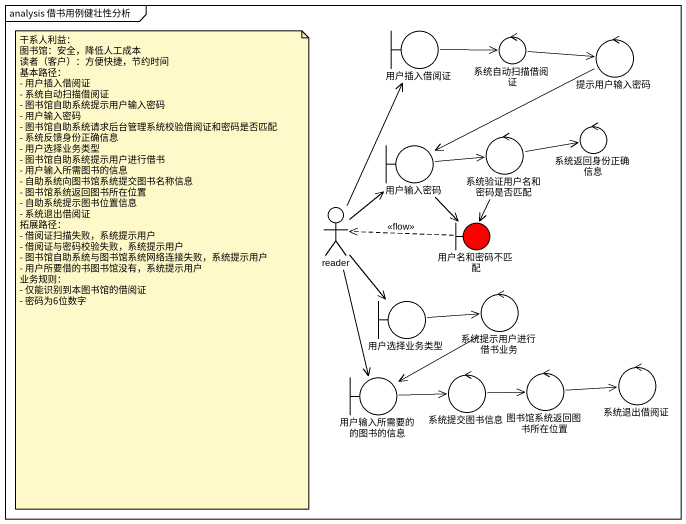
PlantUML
@startuml
mainframe analysis 借书用例健壮性分析
boundary 用户插入借阅证
control 系统自动扫描借阅证
control 提示用户输入密码
control 系统返回身份正确信息
boundary 用户输入密码
control 系统验证用户名和密码是否匹配
actor reader
boundary 用户名和密码不匹配 #FF0000
boundary 用户选择业务类型
control 系统提示用户进行借书业务
boundary 用户输入所需要的的图书的信息
control 系统提交图书信息
control 图书馆系统返回图书所在位置
control 系统退出借阅证
用户插入借阅证 -right-> 系统自动扫描借阅证
系统自动扫描借阅证 -right-> 提示用户输入密码
提示用户输入密码 -left-> 用户输入密码
用户输入密码 -right-> 系统验证用户名和密码是否匹配
用户输入密码 --> 用户名和密码不匹配
系统验证用户名和密码是否匹配 -right-> 系统返回身份正确信息
系统验证用户名和密码是否匹配 --> 用户名和密码不匹配
reader -up-> 用户插入借阅证
reader -up-> 用户输入密码
reader --> 用户选择业务类型
reader --> 用户输入所需要的的图书的信息
用户名和密码不匹配 .left.> reader : <<flow>>
用户选择业务类型 -right-> 系统提示用户进行借书业务
系统提示用户进行借书业务 --> 用户输入所需要的的图书的信息
用户输入所需要的的图书的信息 -right-> 系统提交图书信息
系统提交图书信息 -right-> 图书馆系统返回图书所在位置
图书馆系统返回图书所在位置 -right-> 系统退出借阅证
note as N1
  干系人利益：
  图书馆：安全，降低人工成本
  读者（客户）：方便快捷，节约时间
  基本路径：
  - 用户插入借阅证
  - 系统自动扫描借阅证
  - 图书馆自助系统提示用户输入密码
  - 用户输入密码
  - 图书馆自助系统请求后台管理系统校验借阅证和密码是否匹配
  - 系统反馈身份正确信息
  - 用户选择业务类型
  - 图书馆自助系统提示用户进行借书
  - 用户输入所需图书的信息
  - 自助系统向图书馆系统提交图书名称信息
  - 图书馆系统返回图书所在位置
  - 自助系统提示图书位置信息
  - 系统退出借阅证
  拓展路径：
  - 借阅证扫描失败，系统提示用户
  - 借阅证与密码校验失败，系统提示用户
  - 图书馆自助系统与图书馆系统网络连接失败，系统提示用户
  - 用户所要借的书图书馆没有，系统提示用户
  业务规则：
  - 仅能识别到本图书馆的借阅证
  - 密码为6位数字
end note
@enduml
